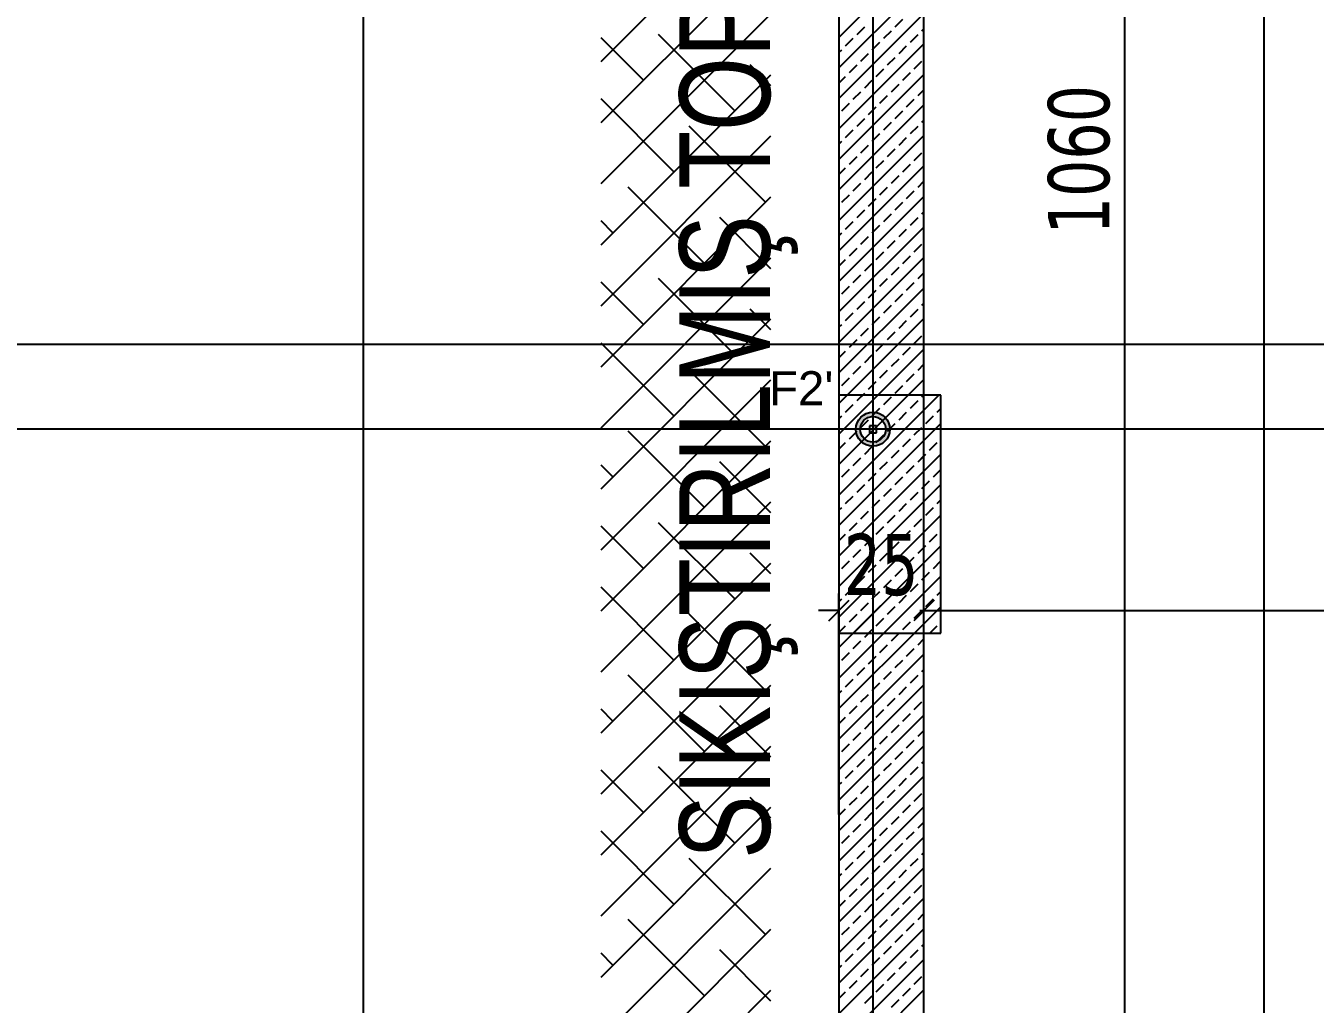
# Model space of a CAD drawing. Header units: millimetres. Extents: x 43168.9 to 43194.6, y -25545.1 to -25543.4.
# Drawn here: x 43169.0162 to 43169.092, y -25544.5008 to -25544.4432 of the extents above; entities that cross this region are included whole.
import ezdxf

# ---------------------------------------------------------------- set-up
doc = ezdxf.new("R2010")
doc.units = ezdxf.units.MM
doc.header["$LTSCALE"] = 200
doc.linetypes.add('DASHDOT2', pattern=[0.5, 0.25, -0.125, 0, -0.125])
for name, color, linetype in [('aks_sgh', 5, 'DASHDOT2'), ('kolon-b.a_sgh', 6, 'Continuous'), ('olcuic_sgh', 183, 'Continuous'), ('tarama-betonarme_sgh', 223, 'Continuous'), ('tarama-zemin_sgh', 197, 'Continuous'), ('yazi-genel_sgh', 7, 'Continuous')]:
    doc.layers.add(name, color=color, linetype=linetype)
doc.styles.add('1-200', font='arial.ttf', dxfattribs={"height": 60})
doc.styles.add('dim', font='VERDANA.TTF', dxfattribs={"width": 0.7})
doc.styles.add('text2', font='arial.ttf')

msp = doc.modelspace()

# ---------------------------------------------------------------- hatches: boundary and pattern name
h = msp.add_hatch(color=256)
edge = h.paths.add_edge_path()
edge.add_arc((43169.06599999902, -25544.46691939969), 0.001, 0, 360)
edge = h.paths.add_edge_path(flags=16)
edge.add_arc((43169.06599999902, -25544.46691939969), 0.00075, 0, 360)

# ---------------------------------------------------------------- linework, layer by layer
at = {"color": 0, "linetype": 'ByBlock', "lineweight": -2}
for p, q in [((43169.06619999903, -25544.46671939969), (43169.06579999903, -25544.46671939969)), ((43169.06579999903, -25544.46671939969), (43169.06579999903, -25544.46711939969)), ((43169.06579999903, -25544.46711939969), (43169.06619999903, -25544.46711939969)), ((43169.0660707097, -25544.46684868901), (43169.06592928835, -25544.46699011037)), ((43169.0660707097, -25544.46699011037), (43169.06592928835, -25544.46684868901)), ((43169.06619999903, -25544.46711939969), (43169.06619999903, -25544.46671939969)), ((43169.06339999902, -25544.47818660382), (43169.06459999902, -25544.47698660382)), ((43169.06959999903, -25544.47698660382), (43169.06839999903, -25544.47818660382)), ((43169.06959999903, -25544.47698660382), (43169.06839999903, -25544.47818660382))]:
    msp.add_line(p, q, dxfattribs=at)
at = {"color": 0, "linetype": 'Continuous', "lineweight": -2}
for radius in [0.001, 0.00075]:
    msp.add_circle((43169.06599999902, -25544.46691939969), radius, dxfattribs=at)
at = {"layer": 'aks_sgh'}
for p, q in [((43169.03599999903, -25543.74091939969), (43169.03599999903, -25544.78991939969)), ((43169.06599999902, -25543.74091939969), (43169.06599999902, -25544.78991939969)), ((43169.08899999902, -25543.74091939969), (43169.08899999902, -25544.78991939969)), ((43169.99087959111, -25544.46191939969), (43169.01487849203, -25544.46191939969)), ((43169.99087959111, -25544.46691939969), (43169.01487849203, -25544.46691939969))]:
    msp.add_line(p, q, dxfattribs=at)
at = {"layer": 'kolon-b.a_sgh'}
for p, q in [((43169.06899999903, -25544.55691939969), (43169.06899999903, -25544.34491939969)), ((43169.06399999902, -25544.34991939969), (43169.06399999902, -25544.55691939969)), ((43169.06999999902, -25544.46491939969), (43169.06399999902, -25544.46491939969)), ((43169.06399999902, -25544.46491939969), (43169.06399999902, -25544.47891939969)), ((43169.06999999902, -25544.47891939969), (43169.06999999902, -25544.46491939969)), ((43169.06399999902, -25544.47891939969), (43169.06999999902, -25544.47891939969))]:
    msp.add_line(p, q, dxfattribs=at)
at = {"layer": 'olcuic_sgh'}
for p, q in [((43169.08081179156, -25544.34466939969), (43169.08081179156, -25544.55716939969)), ((43169.06399999902, -25544.48958660382), (43169.06399999902, -25544.47658660382)), ((43169.06899999903, -25544.48958660382), (43169.06899999903, -25544.47658660382)), ((43169.06899999903, -25544.48958660382), (43169.06899999903, -25544.47658660382)), ((43169.06399999902, -25544.47758660382), (43169.06279999902, -25544.47758660382)), ((43169.06874999902, -25544.47758660382), (43169.17212904157, -25544.47758660382)), ((43169.06899999903, -25544.47758660382), (43169.07019999903, -25544.47758660382))]:
    msp.add_line(p, q, dxfattribs=at)
at = {"layer": 'tarama-betonarme_sgh'}
for p, q in [((43169.06399999902, -25544.44384898668), (43169.06899999903, -25544.43884898668)), ((43169.06399999902, -25544.4456450379), (43169.06899999903, -25544.4406450379)), ((43169.06399999902, -25544.44744108913), (43169.06899999903, -25544.44244108913)), ((43169.06731080493, -25544.443232258), (43169.06775981774, -25544.44278324519)), ((43169.0650657409, -25544.4436812708), (43169.06551475371, -25544.443232258)), ((43169.06663728572, -25544.44390577721), (43169.06708629853, -25544.4434567644)), ((43169.06820883055, -25544.44413028361), (43169.06865784335, -25544.4436812708)), ((43169.06888234975, -25544.4434567644), (43169.06899999903, -25544.44333911513)), ((43169.06399999902, -25544.44923714035), (43169.06899999903, -25544.44423714035)), ((43169.06439222169, -25544.44435479001), (43169.0648412345, -25544.44390577721)), ((43169.06596376652, -25544.44457929641), (43169.06641277932, -25544.44413028361)), ((43169.06753531133, -25544.44480380282), (43169.06798432414, -25544.44435479001)), ((43169.06399999902, -25544.44474701268), (43169.06416771529, -25544.44457929641)), ((43169.06529024731, -25544.44525281563), (43169.06573926011, -25544.44480380282)), ((43169.06686179213, -25544.44547732203), (43169.06731080493, -25544.44502830922)), ((43169.06843333695, -25544.44570182843), (43169.06888234975, -25544.44525281563)), ((43169.06399999902, -25544.45103319158), (43169.06899999903, -25544.44603319158)), ((43169.06461672809, -25544.44592633483), (43169.0650657409, -25544.44547732203)), ((43169.06618827292, -25544.44615084124), (43169.06663728572, -25544.44570182843)), ((43169.06775981774, -25544.44637534764), (43169.06820883055, -25544.44592633483)), ((43169.06399999902, -25544.4465430639), (43169.06439222169, -25544.44615084124)), ((43169.06551475371, -25544.44682436045), (43169.06596376652, -25544.44637534764)), ((43169.06708629853, -25544.44704886685), (43169.06753531133, -25544.44659985404)), ((43169.0648412345, -25544.44749787965), (43169.06529024731, -25544.44704886685)), ((43169.06641277932, -25544.44772238606), (43169.06686179213, -25544.44727337325)), ((43169.06798432414, -25544.44794689246), (43169.06843333695, -25544.44749787965)), ((43169.06865784335, -25544.44727337325), (43169.06899999903, -25544.44693121758)), ((43169.06399999902, -25544.4528292428), (43169.06899999903, -25544.4478292428)), ((43169.06416771529, -25544.44817139886), (43169.06461672809, -25544.44772238606)), ((43169.06573926011, -25544.44839590527), (43169.06618827292, -25544.44794689246)), ((43169.06731080493, -25544.44862041167), (43169.06775981774, -25544.44817139886)), ((43169.0650657409, -25544.44906942448), (43169.06551475371, -25544.44862041167)), ((43169.06663728572, -25544.44929393088), (43169.06708629853, -25544.44884491807)), ((43169.06820883055, -25544.44951843728), (43169.06865784335, -25544.44906942448)), ((43169.06888234975, -25544.44884491807), (43169.06899999903, -25544.4487272688)), ((43169.06399999902, -25544.45462529402), (43169.06899999903, -25544.44962529403)), ((43169.06439222169, -25544.44974294369), (43169.0648412345, -25544.44929393088)), ((43169.06596376652, -25544.44996745009), (43169.06641277932, -25544.44951843728)), ((43169.06753531133, -25544.45019195649), (43169.06798432414, -25544.44974294369)), ((43169.06399999902, -25544.45013516635), (43169.06416771529, -25544.44996745009)), ((43169.06529024731, -25544.4506409693), (43169.06573926011, -25544.45019195649)), ((43169.06686179213, -25544.4508654757), (43169.06731080493, -25544.4504164629)), ((43169.06461672809, -25544.45131448851), (43169.0650657409, -25544.4508654757)), ((43169.06618827292, -25544.45153899491), (43169.06663728572, -25544.4510899821)), ((43169.06775981774, -25544.45176350131), (43169.06820883055, -25544.45131448851)), ((43169.06843333695, -25544.4510899821), (43169.06888234975, -25544.4506409693)), ((43169.06399999902, -25544.45642134525), (43169.06899999903, -25544.45142134525)), ((43169.06399999902, -25544.45193121758), (43169.06439222169, -25544.45153899491)), ((43169.06551475371, -25544.45221251412), (43169.06596376652, -25544.45176350131)), ((43169.06708629853, -25544.45243702052), (43169.06753531133, -25544.45198800772)), ((43169.0648412345, -25544.45288603333), (43169.06529024731, -25544.45243702052)), ((43169.06641277932, -25544.45311053973), (43169.06686179213, -25544.45266152692)), ((43169.06798432414, -25544.45333504614), (43169.06843333695, -25544.45288603333)), ((43169.06865784335, -25544.45266152692), (43169.06899999903, -25544.45231937125)), ((43169.06399999902, -25544.45821739647), (43169.06899999903, -25544.45321739647)), ((43169.06416771529, -25544.45355955254), (43169.06461672809, -25544.45311053973)), ((43169.06573926011, -25544.45378405894), (43169.06618827292, -25544.45333504614)), ((43169.06731080493, -25544.45400856534), (43169.06775981774, -25544.45355955254)), ((43169.0650657409, -25544.45445757815), (43169.06551475371, -25544.45400856534)), ((43169.06663728572, -25544.45468208455), (43169.06708629853, -25544.45423307174)), ((43169.06888234975, -25544.45423307174), (43169.06899999903, -25544.45411542247)), ((43169.06399999902, -25544.4600134477), (43169.06899999903, -25544.4550134477)), ((43169.06439222169, -25544.45513109736), (43169.0648412345, -25544.45468208455)), ((43169.06596376652, -25544.45535560376), (43169.06641277932, -25544.45490659096)), ((43169.06753531133, -25544.45558011016), (43169.06798432414, -25544.45513109736)), ((43169.06820883055, -25544.45490659096), (43169.06865784335, -25544.45445757815)), ((43169.06399999902, -25544.45552332003), (43169.06416771529, -25544.45535560376)), ((43169.06529024731, -25544.45602912297), (43169.06573926011, -25544.45558011016)), ((43169.06686179213, -25544.45625362937), (43169.06731080493, -25544.45580461657)), ((43169.06461672809, -25544.45670264218), (43169.0650657409, -25544.45625362937)), ((43169.06618827292, -25544.45692714858), (43169.06663728572, -25544.45647813578)), ((43169.06775981774, -25544.45715165498), (43169.06820883055, -25544.45670264218)), ((43169.06843333695, -25544.45647813578), (43169.06888234975, -25544.45602912297)), ((43169.06399999902, -25544.46180949892), (43169.06899999903, -25544.45680949892)), ((43169.06399999902, -25544.45731937125), (43169.06439222169, -25544.45692714858)), ((43169.06551475371, -25544.45760066779), (43169.06596376652, -25544.45715165498)), ((43169.06708629853, -25544.4578251742), (43169.06753531133, -25544.45737616139)), ((43169.0648412345, -25544.458274187), (43169.06529024731, -25544.4578251742)), ((43169.06641277932, -25544.4584986934), (43169.06686179213, -25544.4580496806)), ((43169.06865784335, -25544.4580496806), (43169.06899999903, -25544.45770752492)), ((43169.06399999902, -25544.46360555015), (43169.06899999903, -25544.45860555015)), ((43169.06416771529, -25544.45894770621), (43169.06461672809, -25544.4584986934)), ((43169.06573926011, -25544.45917221261), (43169.06618827292, -25544.4587231998)), ((43169.06731080493, -25544.45939671902), (43169.06775981774, -25544.45894770621)), ((43169.06798432414, -25544.4587231998), (43169.06843333695, -25544.458274187)), ((43169.0650657409, -25544.45984573182), (43169.06551475371, -25544.45939671902)), ((43169.06663728572, -25544.46007023822), (43169.06708629853, -25544.45962122542)), ((43169.06888234975, -25544.45962122542), (43169.06899999903, -25544.45950357614)), ((43169.06399999902, -25544.46540160137), (43169.06899999903, -25544.46040160137)), ((43169.06439222169, -25544.46051925103), (43169.0648412345, -25544.46007023822)), ((43169.06596376652, -25544.46074375743), (43169.06641277932, -25544.46029474463)), ((43169.06820883055, -25544.46029474463), (43169.06865784335, -25544.45984573182)), ((43169.06399999902, -25544.4609114737), (43169.06416771529, -25544.46074375743)), ((43169.06529024731, -25544.46141727664), (43169.06573926011, -25544.46096826384)), ((43169.06686179213, -25544.46164178305), (43169.06731080493, -25544.46119277024)), ((43169.06753531133, -25544.46096826384), (43169.06798432414, -25544.46051925103)), ((43169.06461672809, -25544.46209079585), (43169.0650657409, -25544.46164178305)), ((43169.06618827292, -25544.46231530225), (43169.06663728572, -25544.46186628945)), ((43169.06843333695, -25544.46186628945), (43169.06888234975, -25544.46141727664)), ((43169.06399999902, -25544.46719765259), (43169.06899999903, -25544.46219765259)), ((43169.06399999902, -25544.46270752492), (43169.06439222169, -25544.46231530225)), ((43169.06551475371, -25544.46298882147), (43169.06596376652, -25544.46253980866)), ((43169.06708629853, -25544.46321332787), (43169.06753531133, -25544.46276431506)), ((43169.06775981774, -25544.46253980866), (43169.06820883055, -25544.46209079585)), ((43169.0648412345, -25544.46366234067), (43169.06529024731, -25544.46321332787)), ((43169.06641277932, -25544.46388684708), (43169.06686179213, -25544.46343783427)), ((43169.06865784335, -25544.46343783427), (43169.06899999903, -25544.46309567859)), ((43169.06399999902, -25544.46899370382), (43169.06899999903, -25544.46399370382)), ((43169.06416771529, -25544.46433585988), (43169.06461672809, -25544.46388684708)), ((43169.06573926011, -25544.46456036629), (43169.06618827292, -25544.46411135348)), ((43169.06798432414, -25544.46411135348), (43169.06843333695, -25544.46366234067)), ((43169.06399999902, -25544.46540160137), (43169.06448220071, -25544.46491939969)), ((43169.06399999902, -25544.46719765259), (43169.06627825194, -25544.46491939969)), ((43169.06399999902, -25544.46899370382), (43169.06807430316, -25544.46491939969)), ((43169.06399999902, -25544.47078975504), (43169.06987035438, -25544.46491939969)), ((43169.0650657409, -25544.46523388549), (43169.06551475371, -25544.46478487269)), ((43169.0650657409, -25544.46523388549), (43169.06538022671, -25544.46491939969)), ((43169.06663728572, -25544.4654583919), (43169.06708629853, -25544.46500937909)), ((43169.06663728572, -25544.4654583919), (43169.06708629853, -25544.46500937909)), ((43169.06731080493, -25544.46478487269), (43169.06775981774, -25544.46433585988)), ((43169.06888234975, -25544.46500937909), (43169.06899999903, -25544.46489172982)), ((43169.06888234975, -25544.46500937909), (43169.06897232916, -25544.46491939969)), ((43169.06399999902, -25544.47078975504), (43169.06899999903, -25544.46578975504)), ((43169.06439222169, -25544.4659074047), (43169.0648412345, -25544.4654583919)), ((43169.06439222169, -25544.4659074047), (43169.0648412345, -25544.4654583919)), ((43169.06596376652, -25544.46613191111), (43169.06641277932, -25544.4656828983)), ((43169.06596376652, -25544.46613191111), (43169.06641277932, -25544.4656828983)), ((43169.06820883055, -25544.4656828983), (43169.06865784335, -25544.46523388549)), ((43169.06820883055, -25544.4656828983), (43169.06865784335, -25544.46523388549)), ((43169.06978037536, -25544.4659074047), (43169.06999999902, -25544.46568778104)), ((43169.06399999902, -25544.46629962737), (43169.06416771529, -25544.46613191111)), ((43169.06399999902, -25544.46629962737), (43169.06416771529, -25544.46613191111)), ((43169.06529024731, -25544.46680543031), (43169.06573926011, -25544.46635641751)), ((43169.06529024731, -25544.46680543031), (43169.06573926011, -25544.46635641751)), ((43169.06753531133, -25544.46635641751), (43169.06798432414, -25544.4659074047)), ((43169.06753531133, -25544.46635641751), (43169.06798432414, -25544.4659074047)), ((43169.06910685616, -25544.46658092391), (43169.06955586896, -25544.46613191111)), ((43169.06399999902, -25544.47258580627), (43169.06999999902, -25544.46658580627)), ((43169.06461672809, -25544.46747894953), (43169.0650657409, -25544.46702993672)), ((43169.06461672809, -25544.46747894953), (43169.0650657409, -25544.46702993672)), ((43169.06618827292, -25544.46770345593), (43169.06663728572, -25544.46725444312)), ((43169.06618827292, -25544.46770345593), (43169.06663728572, -25544.46725444312)), ((43169.06686179213, -25544.46702993672), (43169.06731080493, -25544.46658092391)), ((43169.06686179213, -25544.46702993672), (43169.06731080493, -25544.46658092391)), ((43169.06843333695, -25544.46725444312), (43169.06888234975, -25544.46680543031)), ((43169.06843333695, -25544.46725444312), (43169.06888234975, -25544.46680543031)), ((43169.06399999902, -25544.47258580627), (43169.06899999903, -25544.46758580627)), ((43169.06399999902, -25544.46809567859), (43169.06439222169, -25544.46770345593)), ((43169.06399999902, -25544.46809567859), (43169.06439222169, -25544.46770345593)), ((43169.06551475371, -25544.46837697514), (43169.06596376652, -25544.46792796233)), ((43169.06551475371, -25544.46837697514), (43169.06596376652, -25544.46792796233)), ((43169.06775981774, -25544.46792796233), (43169.06820883055, -25544.46747894953)), ((43169.06775981774, -25544.46792796233), (43169.06820883055, -25544.46747894953)), ((43169.06933136256, -25544.46815246873), (43169.06978037536, -25544.46770345593)), ((43169.06399999902, -25544.47438185749), (43169.06999999902, -25544.46838185749)), ((43169.0648412345, -25544.46905049435), (43169.06529024731, -25544.46860148154)), ((43169.0648412345, -25544.46905049435), (43169.06529024731, -25544.46860148154)), ((43169.06641277932, -25544.46927500075), (43169.06686179213, -25544.46882598794)), ((43169.06641277932, -25544.46927500075), (43169.06686179213, -25544.46882598794)), ((43169.06708629853, -25544.46860148154), (43169.06753531133, -25544.46815246873)), ((43169.06708629853, -25544.46860148154), (43169.06753531133, -25544.46815246873)), ((43169.06865784335, -25544.46882598794), (43169.06910685616, -25544.46837697514)), ((43169.06865784335, -25544.46882598794), (43169.06899999903, -25544.46848383227)), ((43169.06399999902, -25544.47438185749), (43169.06899999903, -25544.46938185749)), ((43169.06416771529, -25544.46972401355), (43169.06461672809, -25544.46927500075)), ((43169.06416771529, -25544.46972401355), (43169.06461672809, -25544.46927500075)), ((43169.06573926011, -25544.46994851996), (43169.06618827292, -25544.46949950715)), ((43169.06573926011, -25544.46994851996), (43169.06618827292, -25544.46949950715)), ((43169.06798432414, -25544.46949950715), (43169.06843333695, -25544.46905049435)), ((43169.06798432414, -25544.46949950715), (43169.06843333695, -25544.46905049435)), ((43169.06955586896, -25544.46972401355), (43169.06999999902, -25544.46927988349)), ((43169.06399999902, -25544.47617790872), (43169.06999999902, -25544.47017790872)), ((43169.0650657409, -25544.47062203917), (43169.06551475371, -25544.47017302636)), ((43169.0650657409, -25544.47062203917), (43169.06551475371, -25544.47017302636)), ((43169.06731080493, -25544.47017302636), (43169.06775981774, -25544.46972401355)), ((43169.06731080493, -25544.47017302636), (43169.06775981774, -25544.46972401355)), ((43169.06888234975, -25544.47039753276), (43169.06933136256, -25544.46994851996)), ((43169.06888234975, -25544.47039753276), (43169.06899999903, -25544.47027988349)), ((43169.06439222169, -25544.47129555837), (43169.0648412345, -25544.47084654557)), ((43169.06439222169, -25544.47129555837), (43169.0648412345, -25544.47084654557)), ((43169.06596376652, -25544.47152006478), (43169.06641277932, -25544.47107105197)), ((43169.06596376652, -25544.47152006478), (43169.06641277932, -25544.47107105197)), ((43169.06663728572, -25544.47084654557), (43169.06708629853, -25544.47039753276)), ((43169.06663728572, -25544.47084654557), (43169.06708629853, -25544.47039753276)), ((43169.06820883055, -25544.47107105197), (43169.06865784335, -25544.47062203917)), ((43169.06820883055, -25544.47107105197), (43169.06865784335, -25544.47062203917)), ((43169.06978037536, -25544.47129555837), (43169.06999999902, -25544.47107593471)), ((43169.06399999902, -25544.47617790872), (43169.06899999903, -25544.47117790872)), ((43169.06399999902, -25544.47168778104), (43169.06416771529, -25544.47152006478)), ((43169.06399999902, -25544.47168778104), (43169.06416771529, -25544.47152006478)), ((43169.06529024731, -25544.47219358399), (43169.06573926011, -25544.47174457118)), ((43169.06529024731, -25544.47219358399), (43169.06573926011, -25544.47174457118)), ((43169.06753531133, -25544.47174457118), (43169.06798432414, -25544.47129555837)), ((43169.06753531133, -25544.47174457118), (43169.06798432414, -25544.47129555837)), ((43169.06910685616, -25544.47196907759), (43169.06955586896, -25544.47152006478)), ((43169.06399999902, -25544.47797395994), (43169.06999999902, -25544.47197395994)), ((43169.06461672809, -25544.4728671032), (43169.0650657409, -25544.47241809039)), ((43169.06461672809, -25544.4728671032), (43169.0650657409, -25544.47241809039)), ((43169.06686179213, -25544.47241809039), (43169.06731080493, -25544.47196907759)), ((43169.06686179213, -25544.47241809039), (43169.06731080493, -25544.47196907759)), ((43169.06843333695, -25544.47264259679), (43169.06888234975, -25544.47219358399)), ((43169.06843333695, -25544.47264259679), (43169.06888234975, -25544.47219358399)), ((43169.06399999902, -25544.47797395994), (43169.06899999903, -25544.47297395994)), ((43169.06399999902, -25544.47348383227), (43169.06439222169, -25544.4730916096)), ((43169.06399999902, -25544.47348383227), (43169.06439222169, -25544.4730916096)), ((43169.06551475371, -25544.47376512881), (43169.06596376652, -25544.473316116)), ((43169.06551475371, -25544.47376512881), (43169.06596376652, -25544.473316116)), ((43169.06618827292, -25544.4730916096), (43169.06663728572, -25544.47264259679)), ((43169.06618827292, -25544.4730916096), (43169.06663728572, -25544.47264259679)), ((43169.06775981774, -25544.473316116), (43169.06820883055, -25544.4728671032)), ((43169.06775981774, -25544.473316116), (43169.06820883055, -25544.4728671032)), ((43169.06933136256, -25544.47354062241), (43169.06978037536, -25544.4730916096)), ((43169.0648412345, -25544.47443864802), (43169.06529024731, -25544.47398963521)), ((43169.0648412345, -25544.47443864802), (43169.06529024731, -25544.47398963521)), ((43169.06485061051, -25544.47891939969), (43169.06999999902, -25544.47377001116)), ((43169.06708629853, -25544.47398963521), (43169.06753531133, -25544.47354062241)), ((43169.06708629853, -25544.47398963521), (43169.06753531133, -25544.47354062241)), ((43169.06865784335, -25544.47421414161), (43169.06910685616, -25544.47376512881)), ((43169.06865784335, -25544.47421414161), (43169.06899999903, -25544.47387198594)), ((43169.06399999902, -25544.47977001116), (43169.06899999903, -25544.47477001116)), ((43169.06416771529, -25544.47511216723), (43169.06461672809, -25544.47466315442)), ((43169.06416771529, -25544.47511216723), (43169.06461672809, -25544.47466315442)), ((43169.06573926011, -25544.47533667363), (43169.06618827292, -25544.47488766082)), ((43169.06573926011, -25544.47533667363), (43169.06618827292, -25544.47488766082)), ((43169.06641277932, -25544.47466315442), (43169.06686179213, -25544.47421414161)), ((43169.06641277932, -25544.47466315442), (43169.06686179213, -25544.47421414161)), ((43169.06798432414, -25544.47488766082), (43169.06843333695, -25544.47443864802)), ((43169.06798432414, -25544.47488766082), (43169.06843333695, -25544.47443864802)), ((43169.06955586896, -25544.47511216723), (43169.06999999902, -25544.47466803716)), ((43169.0650657409, -25544.47601019284), (43169.06551475371, -25544.47556118003)), ((43169.0650657409, -25544.47601019284), (43169.06551475371, -25544.47556118003)), ((43169.06664666173, -25544.47891939969), (43169.06999999902, -25544.47556606239)), ((43169.06731080493, -25544.47556118003), (43169.06775981774, -25544.47511216723)), ((43169.06731080493, -25544.47556118003), (43169.06775981774, -25544.47511216723)), ((43169.06888234975, -25544.47578568644), (43169.06933136256, -25544.47533667363)), ((43169.06888234975, -25544.47578568644), (43169.06899999903, -25544.47566803716)), ((43169.06439222169, -25544.47668371205), (43169.0648412345, -25544.47623469924)), ((43169.06439222169, -25544.47668371205), (43169.0648412345, -25544.47623469924)), ((43169.06663728572, -25544.47623469924), (43169.06708629853, -25544.47578568644)), ((43169.06663728572, -25544.47623469924), (43169.06708629853, -25544.47578568644)), ((43169.06820883055, -25544.47645920565), (43169.06865784335, -25544.47601019284)), ((43169.06820883055, -25544.47645920565), (43169.06865784335, -25544.47601019284)), ((43169.06399999902, -25544.48156606239), (43169.06899999903, -25544.47656606239)), ((43169.06399999902, -25544.47707593472), (43169.06416771529, -25544.47690821845)), ((43169.06399999902, -25544.47707593472), (43169.06416771529, -25544.47690821845)), ((43169.06529024731, -25544.47758173766), (43169.06573926011, -25544.47713272486)), ((43169.06529024731, -25544.47758173766), (43169.06573926011, -25544.47713272486)), ((43169.06596376652, -25544.47690821845), (43169.06641277932, -25544.47645920565)), ((43169.06596376652, -25544.47690821845), (43169.06641277932, -25544.47645920565)), ((43169.06753531133, -25544.47713272486), (43169.06798432414, -25544.47668371205)), ((43169.06753531133, -25544.47713272486), (43169.06798432414, -25544.47668371205)), ((43169.06910685616, -25544.47735723126), (43169.06955586896, -25544.47690821845)), ((43169.06978037536, -25544.47668371205), (43169.06999999902, -25544.47646408839)), ((43169.06461672809, -25544.47825525687), (43169.0650657409, -25544.47780624406)), ((43169.06461672809, -25544.47825525687), (43169.0650657409, -25544.47780624406)), ((43169.06686179213, -25544.47780624406), (43169.06731080493, -25544.47735723126)), ((43169.06686179213, -25544.47780624406), (43169.06731080493, -25544.47735723126)), ((43169.06843333695, -25544.47803075047), (43169.06888234975, -25544.47758173766)), ((43169.06843333695, -25544.47803075047), (43169.06888234975, -25544.47758173766)), ((43169.06844271295, -25544.47891939969), (43169.06999999902, -25544.47736211361)), ((43169.06399999902, -25544.48336211361), (43169.06899999903, -25544.47836211361)), ((43169.06399999902, -25544.47887198594), (43169.06439222169, -25544.47847976327)), ((43169.06399999902, -25544.47887198594), (43169.06439222169, -25544.47847976327)), ((43169.06551475371, -25544.47915328248), (43169.06596376652, -25544.47870426968)), ((43169.0657486365, -25544.47891939969), (43169.06596376652, -25544.47870426968)), ((43169.06618827292, -25544.47847976327), (43169.06663728572, -25544.47803075047)), ((43169.06618827292, -25544.47847976327), (43169.06663728572, -25544.47803075047)), ((43169.06775981774, -25544.47870426968), (43169.06820883055, -25544.47825525687)), ((43169.06775981774, -25544.47870426968), (43169.06820883055, -25544.47825525687)), ((43169.06934073895, -25544.47891939969), (43169.06978037536, -25544.47847976327)), ((43169.0648412345, -25544.47982680169), (43169.06529024731, -25544.47937778888)), ((43169.06708629853, -25544.47937778888), (43169.06753531133, -25544.47892877608)), ((43169.06865784335, -25544.47960229529), (43169.06899999903, -25544.47926013961)), ((43169.06399999902, -25544.48515816484), (43169.06899999903, -25544.48015816484)), ((43169.06416771529, -25544.4805003209), (43169.06461672809, -25544.4800513081)), ((43169.06641277932, -25544.4800513081), (43169.06686179213, -25544.47960229529)), ((43169.06798432414, -25544.4802758145), (43169.06843333695, -25544.47982680169)), ((43169.0650657409, -25544.48139834651), (43169.06551475371, -25544.48094933371)), ((43169.06573926011, -25544.4807248273), (43169.06618827292, -25544.4802758145)), ((43169.06731080493, -25544.48094933371), (43169.06775981774, -25544.4805003209)), ((43169.06439222169, -25544.48207186572), (43169.0648412345, -25544.48162285292)), ((43169.06663728572, -25544.48162285292), (43169.06708629853, -25544.48117384011)), ((43169.06820883055, -25544.48184735932), (43169.06865784335, -25544.48139834651)), ((43169.06888234975, -25544.48117384011), (43169.06899999903, -25544.48105619083)), ((43169.06399999902, -25544.48695421606), (43169.06899999903, -25544.48195421606)), ((43169.06399999902, -25544.48246408839), (43169.06416771529, -25544.48229637212)), ((43169.06596376652, -25544.48229637212), (43169.06641277932, -25544.48184735932)), ((43169.06753531133, -25544.48252087853), (43169.06798432414, -25544.48207186572)), ((43169.06461672809, -25544.48364341054), (43169.0650657409, -25544.48319439774)), ((43169.06529024731, -25544.48296989133), (43169.06573926011, -25544.48252087853)), ((43169.06686179213, -25544.48319439774), (43169.06731080493, -25544.48274538493)), ((43169.06843333695, -25544.48341890414), (43169.06888234975, -25544.48296989133)), ((43169.06399999902, -25544.48875026728), (43169.06899999903, -25544.48375026729)), ((43169.06399999902, -25544.48426013961), (43169.06439222169, -25544.48386791694)), ((43169.06618827292, -25544.48386791694), (43169.06663728572, -25544.48341890414)), ((43169.06775981774, -25544.48409242335), (43169.06820883055, -25544.48364341054)), ((43169.0648412345, -25544.48521495536), (43169.06529024731, -25544.48476594256)), ((43169.06551475371, -25544.48454143616), (43169.06596376652, -25544.48409242335)), ((43169.06708629853, -25544.48476594256), (43169.06753531133, -25544.48431692975)), ((43169.06865784335, -25544.48499044896), (43169.06899999903, -25544.48464829328)), ((43169.06416771529, -25544.48588847457), (43169.06461672809, -25544.48543946177)), ((43169.06641277932, -25544.48543946177), (43169.06686179213, -25544.48499044896)), ((43169.06798432414, -25544.48566396817), (43169.06843333695, -25544.48521495536)), ((43169.06399999902, -25544.49054631851), (43169.06899999903, -25544.48554631851)), ((43169.06573926011, -25544.48611298098), (43169.06618827292, -25544.48566396817)), ((43169.06731080493, -25544.48633748738), (43169.06775981774, -25544.48588847457)), ((43169.06439222169, -25544.48746001939), (43169.0648412345, -25544.48701100659)), ((43169.0650657409, -25544.48678650018), (43169.06551475371, -25544.48633748738)), ((43169.06663728572, -25544.48701100659), (43169.06708629853, -25544.48656199378)), ((43169.06820883055, -25544.48723551299), (43169.06865784335, -25544.48678650018)), ((43169.06888234975, -25544.48656199378), (43169.06899999903, -25544.48644434451)), ((43169.06399999902, -25544.49234236973), (43169.06899999903, -25544.48734236973)), ((43169.06399999902, -25544.48785224206), (43169.06416771529, -25544.4876845258)), ((43169.06596376652, -25544.4876845258), (43169.06641277932, -25544.48723551299)), ((43169.06753531133, -25544.4879090322), (43169.06798432414, -25544.48746001939)), ((43169.06529024731, -25544.48835804501), (43169.06573926011, -25544.4879090322)), ((43169.06686179213, -25544.48858255141), (43169.06731080493, -25544.4881335386)), ((43169.06843333695, -25544.48880705781), (43169.06888234975, -25544.48835804501)), ((43169.06399999902, -25544.49413842096), (43169.06899999903, -25544.48913842096)), ((43169.06399999902, -25544.48964829329), (43169.06439222169, -25544.48925607062)), ((43169.06461672809, -25544.48903156422), (43169.0650657409, -25544.48858255141)), ((43169.06618827292, -25544.48925607062), (43169.06663728572, -25544.48880705781)), ((43169.06775981774, -25544.48948057702), (43169.06820883055, -25544.48903156422)), ((43169.06551475371, -25544.48992958983), (43169.06596376652, -25544.48948057702)), ((43169.06708629853, -25544.49015409623), (43169.06753531133, -25544.48970508342)), ((43169.06865784335, -25544.49037860263), (43169.06899999903, -25544.49003644696)), ((43169.06416771529, -25544.49127662825), (43169.06461672809, -25544.49082761544)), ((43169.0648412345, -25544.49060310904), (43169.06529024731, -25544.49015409623)), ((43169.06641277932, -25544.49082761544), (43169.06686179213, -25544.49037860263)), ((43169.06798432414, -25544.49105212184), (43169.06843333695, -25544.49060310904)), ((43169.06399999902, -25544.49593447218), (43169.06899999903, -25544.49093447218)), ((43169.06573926011, -25544.49150113465), (43169.06618827292, -25544.49105212184)), ((43169.06731080493, -25544.49172564105), (43169.06775981774, -25544.49127662825)), ((43169.0650657409, -25544.49217465386), (43169.06551475371, -25544.49172564105)), ((43169.06663728572, -25544.49239916026), (43169.06708629853, -25544.49195014745)), ((43169.06820883055, -25544.49262366667), (43169.06865784335, -25544.49217465386)), ((43169.06888234975, -25544.49195014745), (43169.06899999903, -25544.49183249818)), ((43169.06399999902, -25544.49773052341), (43169.06899999903, -25544.49273052341)), ((43169.06399999902, -25544.49324039573), (43169.06416771529, -25544.49307267947)), ((43169.06439222169, -25544.49284817307), (43169.0648412345, -25544.49239916026)), ((43169.06596376652, -25544.49307267947), (43169.06641277932, -25544.49262366667)), ((43169.06753531133, -25544.49329718587), (43169.06798432414, -25544.49284817307)), ((43169.06529024731, -25544.49374619868), (43169.06573926011, -25544.49329718587)), ((43169.06686179213, -25544.49397070508), (43169.06731080493, -25544.49352169227)), ((43169.06843333695, -25544.49419521149), (43169.06888234975, -25544.49374619868)), ((43169.06399999902, -25544.49952657463), (43169.06899999903, -25544.49452657463)), ((43169.06461672809, -25544.49441971789), (43169.0650657409, -25544.49397070508)), ((43169.06618827292, -25544.49464422429), (43169.06663728572, -25544.49419521149)), ((43169.06775981774, -25544.49486873069), (43169.06820883055, -25544.49441971789)), ((43169.06399999902, -25544.49503644696), (43169.06439222169, -25544.49464422429)), ((43169.06551475371, -25544.4953177435), (43169.06596376652, -25544.49486873069)), ((43169.06708629853, -25544.4955422499), (43169.06753531133, -25544.4950932371)), ((43169.0648412345, -25544.49599126271), (43169.06529024731, -25544.4955422499)), ((43169.06641277932, -25544.49621576911), (43169.06686179213, -25544.49576675631)), ((43169.06798432414, -25544.49644027551), (43169.06843333695, -25544.49599126271)), ((43169.06865784335, -25544.49576675631), (43169.06899999903, -25544.49542460063)), ((43169.06399999902, -25544.50132262585), (43169.06899999903, -25544.49632262586)), ((43169.06416771529, -25544.49666478192), (43169.06461672809, -25544.49621576911)), ((43169.06573926011, -25544.49688928832), (43169.06618827292, -25544.49644027551)), ((43169.06731080493, -25544.49711379473), (43169.06775981774, -25544.49666478192)), ((43169.0650657409, -25544.49756280753), (43169.06551475371, -25544.49711379473)), ((43169.06663728572, -25544.49778731393), (43169.06708629853, -25544.49733830113)), ((43169.06820883055, -25544.49801182033), (43169.06865784335, -25544.49756280753)), ((43169.06888234975, -25544.49733830113), (43169.06899999903, -25544.49722065185)), ((43169.06399999902, -25544.50311867708), (43169.06899999903, -25544.49811867708)), ((43169.06439222169, -25544.49823632674), (43169.0648412345, -25544.49778731393)), ((43169.06596376652, -25544.49846083314), (43169.06641277932, -25544.49801182033)), ((43169.06753531133, -25544.49868533955), (43169.06798432414, -25544.49823632674)), ((43169.06399999902, -25544.49862854941), (43169.06416771529, -25544.49846083314)), ((43169.06529024731, -25544.49913435235), (43169.06573926011, -25544.49868533955)), ((43169.06686179213, -25544.49935885875), (43169.06731080493, -25544.49890984595)), ((43169.06843333695, -25544.49958336516), (43169.06888234975, -25544.49913435235)), ((43169.06399999902, -25544.5049147283), (43169.06899999903, -25544.4999147283)), ((43169.06461672809, -25544.49980787156), (43169.0650657409, -25544.49935885875)), ((43169.06618827292, -25544.50003237796), (43169.06663728572, -25544.49958336516)), ((43169.06775981774, -25544.50025688437), (43169.06820883055, -25544.49980787156)), ((43169.06399999902, -25544.50042460063), (43169.06439222169, -25544.50003237796)), ((43169.06551475371, -25544.50070589717), (43169.06596376652, -25544.50025688437)), ((43169.06708629853, -25544.50093040357), (43169.06753531133, -25544.50048139077))]:
    msp.add_line(p, q, dxfattribs=at)
at = {"layer": 'tarama-zemin_sgh'}
for p, q in [((43169.04999999903, -25544.44527662811), (43169.05999999903, -25544.43527662811)), ((43169.04999999903, -25544.44886873056), (43169.05999999903, -25544.43886873056)), ((43169.04999999903, -25544.45246083301), (43169.05999999903, -25544.44246083301)), ((43169.05788153562, -25544.44817139886), (43169.05339140756, -25544.4436812708)), ((43169.05249338195, -25544.44637534764), (43169.04999999903, -25544.44388196472)), ((43169.04999999903, -25544.45605293546), (43169.05999999903, -25544.44605293545)), ((43169.05999999903, -25544.44669775982), (43169.05877956123, -25544.44547732203)), ((43169.05428943317, -25544.45176350131), (43169.04999999903, -25544.44747406717)), ((43169.05967758684, -25544.45355955254), (43169.05518745878, -25544.44906942448)), ((43169.04999999903, -25544.4596450379), (43169.05999999903, -25544.4496450379)), ((43169.05608548439, -25544.45715165498), (43169.05159535633, -25544.45266152692)), ((43169.04999999903, -25544.46323714035), (43169.05999999903, -25544.45323714035)), ((43169.05069733072, -25544.45535560376), (43169.04999999903, -25544.45465827207)), ((43169.05999999903, -25544.45747406717), (43169.05698351, -25544.45445757815)), ((43169.04999999903, -25544.4668292428), (43169.05999999903, -25544.4568292428)), ((43169.05788153562, -25544.46253980866), (43169.05339140756, -25544.4580496806)), ((43169.05249338195, -25544.46074375743), (43169.04999999903, -25544.45825037452)), ((43169.04999999903, -25544.47042134525), (43169.05999999903, -25544.46042134525)), ((43169.05999999903, -25544.46106616962), (43169.05877956123, -25544.45984573182)), ((43169.05428943317, -25544.46613191111), (43169.04999999903, -25544.46184247697)), ((43169.05967758684, -25544.46792796233), (43169.05518745878, -25544.46343783427)), ((43169.04999999903, -25544.4740134477), (43169.05999999903, -25544.4640134477)), ((43169.05608548439, -25544.47152006478), (43169.05159535633, -25544.46702993672)), ((43169.04999999903, -25544.47760555015), (43169.05999999903, -25544.46760555014)), ((43169.05999999903, -25544.47184247696), (43169.05698351, -25544.46882598794)), ((43169.05069733072, -25544.46972401355), (43169.04999999903, -25544.46902668186)), ((43169.04999999903, -25544.48119765259), (43169.05999999903, -25544.47119765259)), ((43169.05249338195, -25544.47511216723), (43169.04999999903, -25544.47261878431)), ((43169.05788153562, -25544.47690821845), (43169.05339140756, -25544.47241809039)), ((43169.04999999903, -25544.48478975504), (43169.05999999903, -25544.47478975504)), ((43169.05999999903, -25544.47543457941), (43169.05877956123, -25544.47421414161)), ((43169.05428943317, -25544.4805003209), (43169.04999999903, -25544.47621088676)), ((43169.05967758684, -25544.48229637212), (43169.05518745878, -25544.47780624406)), ((43169.04999999903, -25544.48838185749), (43169.05999999903, -25544.47838185749)), ((43169.05608548439, -25544.48588847457), (43169.05159535633, -25544.48139834651)), ((43169.04999999903, -25544.49197395994), (43169.05999999903, -25544.48197395994)), ((43169.05999999903, -25544.48621088676), (43169.05698351, -25544.48319439774)), ((43169.05069733072, -25544.48409242335), (43169.04999999903, -25544.48339509165)), ((43169.04999999903, -25544.49556606239), (43169.05999999903, -25544.48556606239)), ((43169.05249338195, -25544.48948057702), (43169.04999999903, -25544.4869871941)), ((43169.05788153562, -25544.49127662825), (43169.05339140756, -25544.48678650018)), ((43169.04999999903, -25544.49915816484), (43169.05999999903, -25544.48915816484)), ((43169.05999999903, -25544.48980298921), (43169.05877956123, -25544.48858255141)), ((43169.05428943317, -25544.49486873069), (43169.04999999903, -25544.49057929655)), ((43169.05967758684, -25544.49666478192), (43169.05518745878, -25544.49217465386)), ((43169.04999999903, -25544.50275026729), (43169.05999999903, -25544.49275026728)), ((43169.05608548439, -25544.50025688437), (43169.05159535633, -25544.49576675631)), ((43169.04999999903, -25544.50634236973), (43169.05999999903, -25544.49634236973)), ((43169.05999999903, -25544.50057929655), (43169.05698351, -25544.49756280753)), ((43169.05069733072, -25544.49846083314), (43169.04999999903, -25544.49776350145)), ((43169.04999999903, -25544.50993447218), (43169.05999999903, -25544.49993447218))]:
    msp.add_line(p, q, dxfattribs=at)

# ---------------------------------------------------------------- texts
at = {"layer": 'aks_sgh', "style": '1-200'}
msp.add_text("F2'", height=0.002, rotation=5.211020732175437e-06, dxfattribs=at).set_placement((43169.0598815116, -25544.46550034408))
at = {"layer": 'olcuic_sgh', "color": 2, "style": 'dim', "width": 0.7}
msp.add_text('1060', height=0.0036, rotation=90, dxfattribs=at).set_placement((43169.07990057598, -25544.45544744535))
msp.add_text('25', height=0.0036, dxfattribs=at).set_placement((43169.0642829406, -25544.47667417937))
at = {"layer": 'yazi-genel_sgh', "color": 252, "style": 'text2', "width": 0.75}
msp.add_text('SIKIŞTIRILMIŞ TOPRAK 90 cm', height=0.005333333333333333, rotation=90, dxfattribs=at).set_placement((43169.05994409756, -25544.49220301405))

doc.saveas('drawing.dxf')
